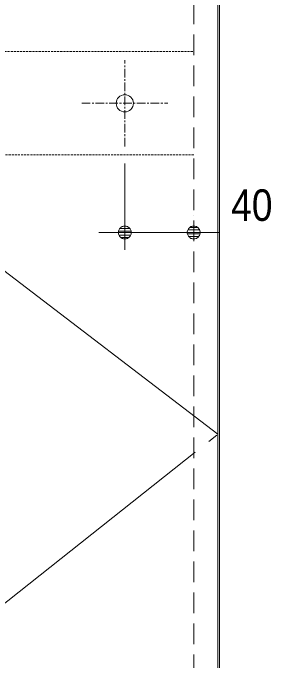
# Model space of a CAD drawing. Units: millimetres, scale not verified. Extents: x -3031 to 3031, y -1522 to 1522.
# Drawn here: x -1113.6 to -963.9, y -603.2 to -227.6 of the extents above; entities that cross this region are included whole.
import ezdxf
from ezdxf.enums import TextEntityAlignment as Align

# ---------------------------------------------------------------- set-up
doc = ezdxf.new("R2010")
doc.units = ezdxf.units.MM
doc.header["$LTSCALE"] = 10
for name, pattern in [('CHAIN1', [8, 5, -1, 1, -1]), ('DASHED1', [1.8, 1.2, -0.6]), ('LONG_DOUBLE_CHAIN', [21.8, 18, -1, 0.6, -0.6, 0.6, -1])]:
    doc.linetypes.add(name, pattern=pattern)
for name, color, linetype, lineweight in [('0-1_5ボウル・キャビネット', 7, 'Continuous', 9), ('0-2_2寸法-2', 7, 'Continuous', 9), ('0-3_0', 7, 'Continuous', 9)]:
    doc.layers.add(name, color=color, linetype=linetype, lineweight=lineweight)
doc.styles.add('ＭＳ Ｐゴシック', font='')
doc.styles.get('ＭＳ Ｐゴシック').set_extended_font_data('MS PGothic')

# ---------------------------------------------------------------- blocks, each defined once
blk = doc.blocks.new('グループ-36')
at = {"layer": '0-1_5ボウル・キャビネット', "linetype": 'CHAIN1'}
for p, q in [((-1550, -3050), (-1550, -2550)), ((-1800, -2800), (-1300, -2800))]:
    blk.add_line(p, q, dxfattribs=at)
at = {"layer": '0-1_5ボウル・キャビネット'}
blk.add_circle((-1550, -2800), 50, dxfattribs=at)
blk = doc.blocks.new('グループ-38')
at = {"layer": '0-1_5ボウル・キャビネット', "linetype": 'DASHED1'}
for p, q in [((-5830, -2500), (-1150, -2500)), ((-1150, -3100), (-5830, -3100))]:
    blk.add_line(p, q, dxfattribs=at)
blk = doc.blocks.new('_Dot')
at = {"layer": '0-3_0'}
for p, q in [((-5, 0), (-10, 0)), ((4.89, 1), (-4.89, 1)), ((3.99, 3), (-3.99, 3)), ((4.58, -1.99), (-4.58, -1.99)), ((3, -3.99), (-3, -3.99))]:
    blk.add_line(p, q, dxfattribs=at)
for points in [[(5, 0), (4.96, 0.63), (4.84, 1.24), (4.65, 1.84), (4.38, 2.41), (4.05, 2.94), (3.64, 3.42), (3.19, 3.85), (2.68, 4.22), (2.13, 4.52), (1.55, 4.76), (0.94, 4.91), (0.31, 4.99), (-0.31, 4.99), (-0.94, 4.91), (-1.55, 4.76), (-2.13, 4.52), (-2.68, 4.22), (-3.19, 3.85), (-3.64, 3.42), (-4.05, 2.94), (-4.38, 2.41), (-4.65, 1.84), (-4.84, 1.24), (-4.96, 0.63), (-5, 0), (0, 0)], [(-5, 0), (-4.96, -0.63), (-4.84, -1.24), (-4.65, -1.84), (-4.38, -2.41), (-4.05, -2.94), (-3.64, -3.42), (-3.19, -3.85), (-2.68, -4.22), (-2.13, -4.52), (-1.55, -4.76), (-0.94, -4.91), (-0.31, -4.99), (0.31, -4.99), (0.94, -4.91), (1.55, -4.76), (2.13, -4.52), (2.68, -4.22), (3.19, -3.85), (3.64, -3.42), (4.05, -2.94), (4.38, -2.41), (4.65, -1.84), (4.84, -1.24), (4.96, -0.63), (5, 0), (0, 0)]]:
    blk.add_lwpolyline(points, close=True, dxfattribs=at)

msp = doc.modelspace()

# ---------------------------------------------------------------- linework, layer by layer
at = {"layer": '0-1_5ボウル・キャビネット'}
msp.add_line((-993.75, -90), (-993.75, -900), dxfattribs=at)
at = {"layer": '0-1_5ボウル・キャビネット', "linetype": 'DASHED1'}
msp.add_lwpolyline([(-1008.75, -90), (-993.75, -90), (-993.75, -900), (-1008.75, -900)], close=True, dxfattribs=at)
at = {"layer": '0-1_5ボウル・キャビネット'}
msp.add_lwpolyline([(-1490.75, -93), (-994.75, -93), (-994.75, -865), (-1490.75, -865)], close=True, dxfattribs=at)
at = {"layer": '0-1_5ボウル・キャビネット', "linetype": 'LONG_DOUBLE_CHAIN'}
msp.add_lwpolyline([(-1490.75, -865), (-994.75, -472.13), (-1490.75, -93)], dxfattribs=at)
at = {"layer": '0-2_2寸法-2'}
for p, q in [((-1048.75, -315), (-1048.75, -365)), ((-1008.75, -345), (-1008.65, -345)), ((-1056.25, -355), (-1063.76, -355)), ((-1008.75, -355), (-1048.75, -355)), ((-1001.25, -355), (-993.74, -355))]:
    msp.add_line(p, q, dxfattribs=at)

# ---------------------------------------------------------------- block references
at = {"layer": '0-1_5ボウル・キャビネット', "xscale": 0.1, "yscale": 0.1}
for name in ['グループ-38', 'グループ-36']:
    msp.add_blockref(name, (-893.75, 0), dxfattribs=at)
at = {"layer": '0-2_2寸法-2', "xscale": 0.7503418, "yscale": 0.7503418}
msp.add_blockref('_Dot', (-1048.75, -355), dxfattribs=at)
at = {"layer": '0-2_2寸法-2', "xscale": 0.7503418, "yscale": 0.7503418, "rotation": 180}
msp.add_blockref('_Dot', (-1008.75, -355), dxfattribs=at)

# ---------------------------------------------------------------- texts
at = {"layer": '0-2_2寸法-2', "style": 'ＭＳ Ｐゴシック', "width": 0.9}
msp.add_text('40', height=18.33, dxfattribs=at).set_placement((-987.05, -353.76), align=Align.BOTTOM_LEFT)

doc.saveas('drawing.dxf')
